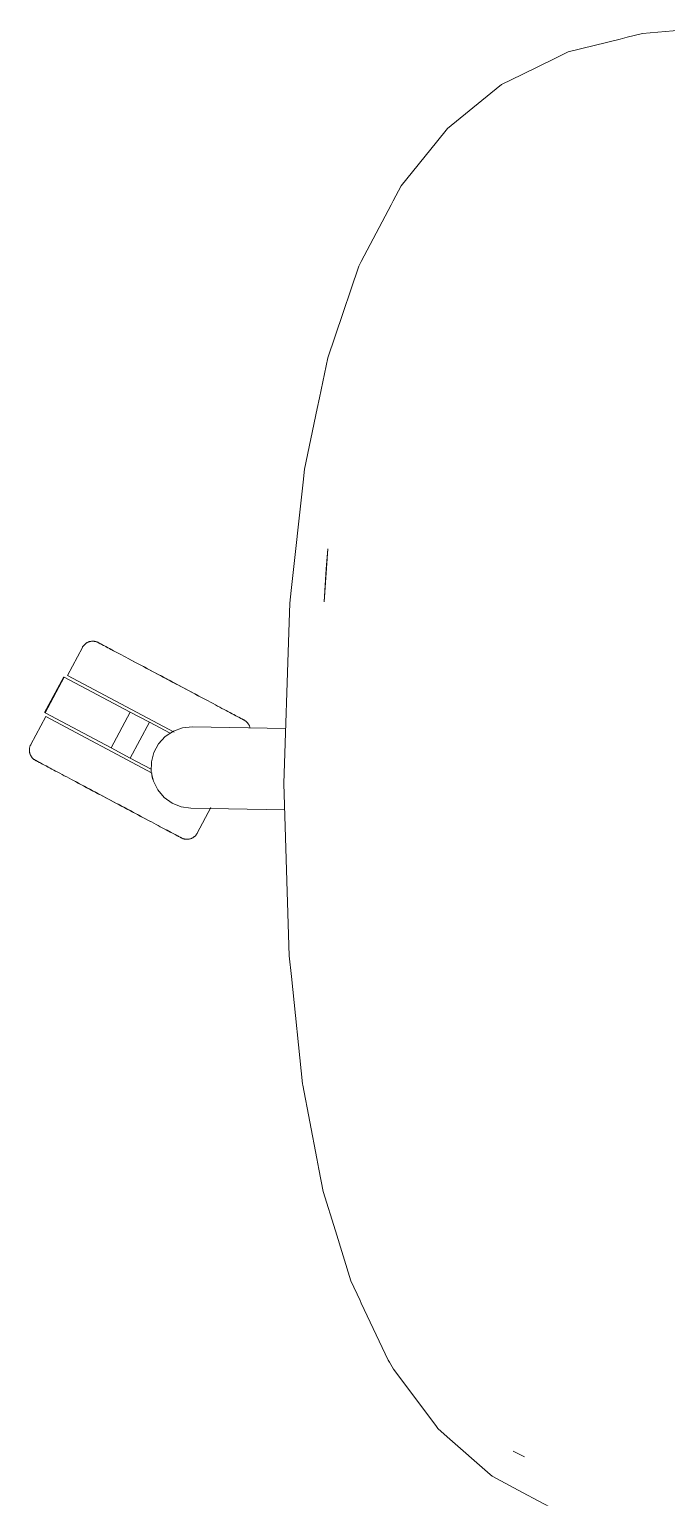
# Model space of a CAD drawing. Header units: millimetres. Extents: x 155927 to 317870, y -36033 to 97293.
# Drawn here: x 211320 to 211539, y 18977 to 19483 of the extents above; entities that cross this region are included whole.
import ezdxf

# ---------------------------------------------------------------- set-up
doc = ezdxf.new("R2010")
doc.units = ezdxf.units.MM
doc.header["$MEASUREMENT"] = 0
doc.layers.add('G-IMPT', color=8, linetype='CONTINUOUS', lineweight=9)
doc.layers.add('I-FURN', color=8, linetype='CONTINUOUS', lineweight=9)

msp = doc.modelspace()

# ---------------------------------------------------------------- linework, layer by layer
at = {"layer": 'G-IMPT'}
for p, q in [((211546.77, 19482.81), (211530.89, 19481.37)), ((211505.29, 19475.09), (211523.23, 19479.49)), ((211523.23, 19479.49), (211525.6, 19480.07)), ((211530.89, 19481.37), (211525.6, 19480.07)), ((211500.92, 19472.94), (211489.46, 19467.29)), ((211500.92, 19472.94), (211505.29, 19475.09)), ((211478.64, 19460.79), (211482.29, 19463.77)), ((211482.29, 19463.77), (211489.46, 19467.29)), ((211478.64, 19460.79), (211463.69, 19448.62)), ((211463.69, 19448.62), (211459.93, 19443.96)), ((211447.72, 19428.82), (211459.93, 19443.96)), ((211447.72, 19428.82), (211445.02, 19423.69)), ((211444.29, 19422.32), (211433.99, 19402.81)), ((211444.29, 19422.32), (211445.02, 19423.69)), ((211433.99, 19402.81), (211433.12, 19401.15)), ((211424.97, 19377.06), (211433.12, 19401.15)), ((211424.97, 19377.06), (211422.45, 19369.62)), ((211419.58, 19355.8), (211422.45, 19369.62)), ((211418.82, 19352.12), (211414.47, 19331.18)), ((211418.82, 19352.12), (211419.58, 19355.8)), ((211414.47, 19331.18), (211413.98, 19326.76)), ((211409.85, 19289.32), (211413.98, 19326.76)), ((211421.25, 19285.48), (211422.5, 19303.76)), ((211422.5, 19303.76), (211421.89, 19296.82)), ((211421.25, 19285.48), (211421.89, 19296.82)), ((211409.85, 19289.32), (211409.37, 19284.95)), ((211409.04, 19275), (211409.37, 19284.95)), ((211409.04, 19275), (211407.34, 19222.82)), ((211407.34, 19222.82), (211408.96, 19170.66)), ((211408.96, 19170.66), (211409.18, 19163.4)), ((211409.91, 19156.33), (211409.18, 19163.4)), ((211413.74, 19119.34), (211409.91, 19156.33)), ((211413.74, 19119.34), (211413.82, 19118.88)), ((211418.69, 19093.5), (211413.82, 19118.88)), ((211418.69, 19093.5), (211419.4, 19089.83)), ((211420.85, 19082.23), (211419.4, 19089.83)), ((211425.05, 19068.62), (211420.85, 19082.23)), ((211430.37, 19051.35), (211425.05, 19068.62)), ((211430.37, 19051.35), (211433.56, 19044.59)), ((211433.99, 19043.67), (211433.56, 19044.59)), ((211443.26, 19024.03), (211433.99, 19043.67)), ((211443.26, 19024.03), (211443.68, 19023.32)), ((211444.62, 19021.74), (211443.68, 19023.32)), ((211445.08, 19020.97), (211444.62, 19021.74)), ((211445.08, 19020.97), (211459.65, 19001.48)), ((211459.65, 19001.48), (211460.38, 19000.51)), ((211463.64, 18997.64), (211460.38, 19000.51)), ((211463.64, 18997.64), (211478.42, 18984.62)), ((211486.39, 18992.64), (211490.28, 18990.69)), ((211486.39, 18992.64), (211488.68, 18991.47)), ((211488.68, 18991.47), (211490.28, 18990.69)), ((211478.42, 18984.62), (211479.09, 18984.03)), ((211489.52, 18978.45), (211479.09, 18984.03)), ((211500.76, 18972.44), (211489.52, 18978.45))]:
    msp.add_line(p, q, dxfattribs=at)
at = {"layer": 'I-FURN'}
for p, q in [((211337.89, 19269.75), (211337.97, 19269.89)), ((211337.97, 19269.89), (211338.05, 19270.03)), ((211338.05, 19270.03), (211338.14, 19270.16)), ((211338.14, 19270.16), (211338.24, 19270.29)), ((211338.24, 19270.29), (211338.34, 19270.42)), ((211338.34, 19270.42), (211338.44, 19270.54)), ((211338.44, 19270.54), (211338.55, 19270.66)), ((211338.55, 19270.66), (211338.67, 19270.77)), ((211338.67, 19270.77), (211338.78, 19270.88)), ((211338.78, 19270.88), (211338.91, 19270.99)), ((211338.91, 19270.99), (211339.03, 19271.09)), ((211339.03, 19271.09), (211339.17, 19271.18)), ((211339.17, 19271.18), (211339.3, 19271.27)), ((211339.3, 19271.27), (211339.44, 19271.35)), ((211339.44, 19271.35), (211339.58, 19271.43)), ((211339.58, 19271.43), (211339.72, 19271.5)), ((211339.72, 19271.5), (211339.87, 19271.57)), ((211339.87, 19271.57), (211340.02, 19271.63)), ((211340.02, 19271.63), (211340.17, 19271.68)), ((211340.17, 19271.68), (211340.33, 19271.73)), ((211340.33, 19271.73), (211340.48, 19271.77)), ((211340.48, 19271.77), (211340.64, 19271.81)), ((211340.64, 19271.81), (211340.8, 19271.84)), ((211340.8, 19271.84), (211340.96, 19271.86)), ((211340.96, 19271.86), (211341.12, 19271.88)), ((211341.12, 19271.88), (211341.28, 19271.89)), ((211341.28, 19271.89), (211341.44, 19271.89)), ((211341.44, 19271.89), (211341.6, 19271.89)), ((211341.6, 19271.89), (211341.76, 19271.88)), ((211341.76, 19271.88), (211341.92, 19271.86)), ((211341.92, 19271.86), (211342.08, 19271.84)), ((211342.08, 19271.84), (211342.24, 19271.81)), ((211342.24, 19271.81), (211342.4, 19271.78)), ((211342.4, 19271.78), (211342.55, 19271.73)), ((211342.55, 19271.73), (211342.71, 19271.69)), ((211342.71, 19271.69), (211342.86, 19271.63)), ((211342.86, 19271.63), (211343.01, 19271.57)), ((211343.01, 19271.57), (211343.16, 19271.51)), ((211343.16, 19271.51), (211343.3, 19271.44)), ((211343.3, 19271.44), (211343.34, 19271.42)), ((211343.34, 19271.42), (211343.36, 19271.41)), ((211343.35, 19271.41), (211343.34, 19271.42)), ((211343.39, 19271.39), (211343.35, 19271.41)), ((211343.36, 19271.41), (211343.42, 19271.37)), ((211343.47, 19271.35), (211343.39, 19271.39)), ((211343.42, 19271.37), (211343.52, 19271.32)), ((211343.59, 19271.28), (211343.47, 19271.35)), ((211343.52, 19271.32), (211343.66, 19271.25)), ((211343.75, 19271.2), (211343.59, 19271.28)), ((211343.66, 19271.25), (211343.84, 19271.15)), ((211343.95, 19271.09), (211343.75, 19271.2)), ((211343.84, 19271.15), (211344.06, 19271.03)), ((211344.2, 19270.96), (211343.95, 19271.09)), ((211344.06, 19271.03), (211344.32, 19270.9)), ((211344.47, 19270.81), (211344.2, 19270.96)), ((211344.32, 19270.9), (211344.62, 19270.74)), ((211344.79, 19270.64), (211344.47, 19270.81)), ((211344.62, 19270.74), (211344.95, 19270.56)), ((211345.15, 19270.46), (211344.79, 19270.64)), ((211344.95, 19270.56), (211345.32, 19270.36)), ((211345.54, 19270.25), (211345.15, 19270.46)), ((211345.32, 19270.36), (211345.73, 19270.14)), ((211345.97, 19270.02), (211345.54, 19270.25)), ((211345.73, 19270.14), (211346.18, 19269.91)), ((211346.44, 19269.77), (211345.97, 19270.02)), ((211346.18, 19269.91), (211346.66, 19269.65)), ((211337.89, 19269.75), (211332.74, 19260.06)), ((211346.94, 19269.5), (211346.44, 19269.77)), ((211346.66, 19269.65), (211347.18, 19269.38)), ((211347.47, 19269.22), (211346.94, 19269.5)), ((211347.18, 19269.38), (211347.73, 19269.08)), ((211348.04, 19268.92), (211347.47, 19269.22)), ((211347.73, 19269.08), (211348.31, 19268.77)), ((211348.64, 19268.6), (211348.04, 19268.92)), ((211349.28, 19268.26), (211348.64, 19268.6)), ((211349.94, 19267.91), (211349.28, 19268.26)), ((211350.64, 19267.54), (211349.94, 19267.91)), ((211351.36, 19267.15), (211350.64, 19267.54)), ((211352.11, 19266.76), (211351.36, 19267.15)), ((211352.88, 19266.34), (211352.11, 19266.76)), ((211353.68, 19265.92), (211352.88, 19266.34)), ((211354.51, 19265.48), (211353.68, 19265.92)), ((211354.06, 19265.72), (211354.9, 19265.27)), ((211355.36, 19265.03), (211354.51, 19265.48)), ((211354.9, 19265.27), (211355.75, 19264.82)), ((211356.22, 19264.57), (211355.36, 19265.03)), ((211369.49, 19240.52), (211332.74, 19260.06)), ((211355.75, 19264.82), (211356.63, 19264.35)), ((211357.11, 19264.09), (211356.22, 19264.57)), ((211356.63, 19264.35), (211357.53, 19263.87)), ((211358.02, 19263.61), (211357.11, 19264.09)), ((211357.53, 19263.87), (211358.44, 19263.39)), ((211358.94, 19263.12), (211358.02, 19263.61)), ((211358.44, 19263.39), (211359.37, 19262.89)), ((211359.88, 19262.62), (211358.94, 19263.12)), ((211359.37, 19262.89), (211360.31, 19262.39)), ((211360.83, 19262.12), (211359.88, 19262.62)), ((211360.31, 19262.39), (211361.27, 19261.88)), ((211361.79, 19261.61), (211360.83, 19262.12)), ((211361.27, 19261.88), (211362.24, 19261.37)), ((211362.77, 19261.09), (211361.79, 19261.61)), ((211362.24, 19261.37), (211363.22, 19260.85)), ((211363.75, 19260.57), (211362.77, 19261.09)), ((211363.22, 19260.85), (211364.2, 19260.32)), ((211364.74, 19260.04), (211363.75, 19260.57)), ((211364.2, 19260.32), (211365.2, 19259.79)), ((211365.74, 19259.51), (211364.74, 19260.04)), ((211365.2, 19259.79), (211366.2, 19259.26)), ((211331.45, 19259.62), (211324.87, 19247.26)), ((211325.04, 19247.17), (211331.62, 19259.53)), ((211331.62, 19259.53), (211354.33, 19247.46)), ((211366.74, 19258.98), (211365.74, 19259.51)), ((211366.2, 19259.26), (211367.2, 19258.73)), ((211367.74, 19258.44), (211366.74, 19258.98)), ((211367.2, 19258.73), (211368.21, 19258.2)), ((211368.75, 19257.91), (211367.74, 19258.44)), ((211368.21, 19258.2), (211369.21, 19257.66)), ((211369.75, 19257.37), (211368.75, 19257.91)), ((211369.21, 19257.66), (211370.22, 19257.13)), ((211370.76, 19256.84), (211369.75, 19257.37)), ((211370.22, 19257.13), (211371.22, 19256.59)), ((211371.76, 19256.31), (211370.76, 19256.84)), ((211371.22, 19256.59), (211372.21, 19256.06)), ((211372.75, 19255.78), (211371.76, 19256.31)), ((211372.21, 19256.06), (211373.21, 19255.54)), ((211373.74, 19255.25), (211372.75, 19255.78)), ((211373.21, 19255.54), (211374.19, 19255.01)), ((211374.72, 19254.73), (211373.74, 19255.25)), ((211374.19, 19255.01), (211375.16, 19254.5)), ((211375.68, 19254.22), (211374.72, 19254.73)), ((211375.16, 19254.5), (211376.13, 19253.98)), ((211376.64, 19253.71), (211375.68, 19254.22)), ((211376.13, 19253.98), (211377.08, 19253.48)), ((211377.59, 19253.21), (211376.64, 19253.71)), ((211377.08, 19253.48), (211378.02, 19252.98)), ((211378.52, 19252.71), (211377.59, 19253.21)), ((211378.02, 19252.98), (211378.94, 19252.49)), ((211379.43, 19252.23), (211378.52, 19252.71)), ((211378.94, 19252.49), (211379.84, 19252.01)), ((211380.33, 19251.75), (211379.43, 19252.23)), ((211381.2, 19251.29), (211380.33, 19251.75)), ((211382.06, 19250.83), (211381.2, 19251.29)), ((211382.89, 19250.39), (211382.06, 19250.83)), ((211383.71, 19249.95), (211382.89, 19250.39)), ((211384.49, 19249.54), (211383.71, 19249.95)), ((211325.23, 19245.94), (211320.08, 19236.25)), ((211347.75, 19235.09), (211325.04, 19247.17)), ((211361.95, 19226.41), (211325.23, 19245.94)), ((211347.75, 19235.09), (211354.33, 19247.46)), ((211354.33, 19247.46), (211360.97, 19243.92)), ((211385.26, 19249.13), (211384.49, 19249.54)), ((211385.99, 19248.74), (211385.26, 19249.13)), ((211386.7, 19248.36), (211385.99, 19248.74)), ((211387.38, 19248), (211386.7, 19248.36)), ((211388.02, 19247.66), (211387.38, 19248)), ((211388.64, 19247.33), (211388.02, 19247.66)), ((211389.22, 19247.02), (211388.64, 19247.33)), ((211388.91, 19247.19), (211389.48, 19246.88)), ((211389.77, 19246.73), (211389.22, 19247.02)), ((211389.48, 19246.88), (211390.02, 19246.6)), ((211390.29, 19246.45), (211389.77, 19246.73)), ((211390.02, 19246.6), (211390.52, 19246.33)), ((211390.77, 19246.2), (211390.29, 19246.45)), ((211390.52, 19246.33), (211390.98, 19246.08)), ((211391.22, 19245.96), (211390.77, 19246.2)), ((211390.98, 19246.08), (211391.41, 19245.86)), ((211391.63, 19245.74), (211391.22, 19245.96)), ((211391.41, 19245.86), (211391.81, 19245.65)), ((211392, 19245.54), (211391.63, 19245.74)), ((211391.81, 19245.65), (211392.16, 19245.46)), ((211392.34, 19245.36), (211392, 19245.54)), ((211392.16, 19245.46), (211392.48, 19245.29)), ((211392.64, 19245.21), (211392.34, 19245.36)), ((211392.48, 19245.29), (211392.76, 19245.14)), ((211392.89, 19245.07), (211392.64, 19245.21)), ((211392.76, 19245.14), (211393, 19245.01)), ((211393.11, 19244.95), (211392.89, 19245.07)), ((211393, 19245.01), (211393.2, 19244.91)), ((211393.29, 19244.86), (211393.11, 19244.95)), ((211393.2, 19244.91), (211393.36, 19244.82)), ((211393.43, 19244.78), (211393.29, 19244.86)), ((211393.36, 19244.82), (211393.48, 19244.75)), ((211393.53, 19244.73), (211393.43, 19244.78)), ((211393.48, 19244.75), (211393.57, 19244.71)), ((211393.59, 19244.7), (211393.53, 19244.73)), ((211393.57, 19244.71), (211393.61, 19244.69)), ((211393.61, 19244.69), (211393.59, 19244.7)), ((211393.61, 19244.69), (211393.76, 19244.61)), ((211393.61, 19244.69), (211393.61, 19244.69)), ((211393.76, 19244.61), (211393.89, 19244.52)), ((211354.39, 19231.56), (211360.97, 19243.92)), ((211360.97, 19243.92), (211368.11, 19240.13)), ((211366.43, 19238.99), (211369.24, 19240.85)), ((211369.24, 19240.85), (211372.41, 19241.99)), ((211372.41, 19241.99), (211375.77, 19242.34)), ((211375.77, 19242.34), (211407.96, 19241.78)), ((211393.89, 19244.52), (211394.03, 19244.43)), ((211394.03, 19244.43), (211394.16, 19244.34)), ((211394.16, 19244.34), (211394.28, 19244.24)), ((211394.28, 19244.24), (211394.41, 19244.13)), ((211394.41, 19244.13), (211394.52, 19244.02)), ((211394.52, 19244.02), (211394.64, 19243.91)), ((211394.64, 19243.91), (211394.75, 19243.79)), ((211394.75, 19243.79), (211394.85, 19243.67)), ((211394.85, 19243.67), (211394.95, 19243.54)), ((211394.95, 19243.54), (211395.04, 19243.41)), ((211395.04, 19243.41), (211395.13, 19243.28)), ((211395.13, 19243.28), (211395.22, 19243.14)), ((211395.22, 19243.14), (211395.29, 19243)), ((211395.29, 19243), (211395.37, 19242.85)), ((211395.37, 19242.85), (211395.43, 19242.7)), ((211395.43, 19242.7), (211395.49, 19242.55)), ((211395.49, 19242.55), (211395.55, 19242.4)), ((211395.55, 19242.4), (211395.59, 19242.25)), ((211395.59, 19242.25), (211395.64, 19242.09)), ((211395.64, 19242.09), (211395.67, 19241.94)), ((211319.61, 19234.51), (211319.62, 19234.67)), ((211319.61, 19234.35), (211319.61, 19234.51)), ((211319.62, 19234.67), (211319.63, 19234.83)), ((211319.63, 19234.83), (211319.66, 19234.99)), ((211319.66, 19234.99), (211319.68, 19235.15)), ((211319.68, 19235.15), (211319.72, 19235.31)), ((211319.72, 19235.31), (211319.76, 19235.47)), ((211319.76, 19235.47), (211319.81, 19235.62)), ((211319.81, 19235.62), (211319.86, 19235.77)), ((211319.86, 19235.77), (211319.92, 19235.92)), ((211319.92, 19235.92), (211319.99, 19236.07)), ((211319.99, 19236.07), (211320.06, 19236.21)), ((211320.06, 19236.21), (211320.08, 19236.25)), ((211354.39, 19231.56), (211347.75, 19235.09)), ((211362.53, 19233.54), (211364.15, 19236.5)), ((211364.15, 19236.5), (211366.43, 19238.99)), ((211319.61, 19234.19), (211319.61, 19234.35)), ((211319.62, 19234.03), (211319.61, 19234.19)), ((211319.64, 19233.87), (211319.62, 19234.03)), ((211319.66, 19233.71), (211319.64, 19233.87)), ((211319.69, 19233.55), (211319.66, 19233.71)), ((211319.72, 19233.39), (211319.69, 19233.55)), ((211319.77, 19233.24), (211319.72, 19233.39)), ((211319.81, 19233.08), (211319.77, 19233.24)), ((211319.87, 19232.93), (211319.81, 19233.08)), ((211319.93, 19232.78), (211319.87, 19232.93)), ((211319.99, 19232.64), (211319.93, 19232.78)), ((211320.07, 19232.49), (211319.99, 19232.64)), ((211320.14, 19232.35), (211320.07, 19232.49)), ((211320.23, 19232.21), (211320.14, 19232.35)), ((211320.31, 19232.08), (211320.23, 19232.21)), ((211320.41, 19231.95), (211320.31, 19232.08)), ((211320.51, 19231.82), (211320.41, 19231.95)), ((211320.61, 19231.7), (211320.51, 19231.82)), ((211320.72, 19231.58), (211320.61, 19231.7)), ((211320.83, 19231.46), (211320.72, 19231.58)), ((211320.95, 19231.35), (211320.83, 19231.46)), ((211321.08, 19231.25), (211320.95, 19231.35)), ((211321.2, 19231.15), (211321.08, 19231.25)), ((211321.33, 19231.05), (211321.2, 19231.15)), ((211321.47, 19230.96), (211321.33, 19231.05)), ((211321.6, 19230.88), (211321.47, 19230.96)), ((211321.74, 19230.8), (211321.6, 19230.88)), ((211321.75, 19230.8), (211321.74, 19230.8)), ((211321.74, 19230.8), (211321.76, 19230.79)), ((211321.79, 19230.78), (211321.75, 19230.8)), ((211321.76, 19230.79), (211321.82, 19230.76)), ((211321.87, 19230.73), (211321.79, 19230.78)), ((211321.82, 19230.76), (211321.93, 19230.71)), ((211322, 19230.67), (211321.87, 19230.73)), ((211321.93, 19230.71), (211322.07, 19230.63)), ((211322.16, 19230.58), (211322, 19230.67)), ((211322.07, 19230.63), (211322.25, 19230.54)), ((211322.36, 19230.47), (211322.16, 19230.58)), ((211322.25, 19230.54), (211322.46, 19230.42)), ((211322.6, 19230.35), (211322.36, 19230.47)), ((211322.46, 19230.42), (211322.72, 19230.28)), ((211322.88, 19230.2), (211322.6, 19230.35)), ((211322.72, 19230.28), (211323.02, 19230.12)), ((211323.2, 19230.03), (211322.88, 19230.2)), ((211323.02, 19230.12), (211323.36, 19229.94)), ((211323.55, 19229.84), (211323.2, 19230.03)), ((211323.36, 19229.94), (211323.73, 19229.75)), ((211323.95, 19229.63), (211323.55, 19229.84)), ((211323.73, 19229.75), (211324.14, 19229.53)), ((211324.38, 19229.4), (211323.95, 19229.63)), ((211324.14, 19229.53), (211324.58, 19229.29)), ((211324.84, 19229.16), (211324.38, 19229.4)), ((211361.54, 19227.76), (211354.39, 19231.56)), ((211361.61, 19226.91), (211361.67, 19230.28)), ((211361.67, 19230.28), (211362.53, 19233.54)), ((211324.58, 19229.29), (211325.07, 19229.03)), ((211325.34, 19228.89), (211324.84, 19229.16)), ((211325.07, 19229.03), (211325.58, 19228.76)), ((211325.88, 19228.6), (211325.34, 19228.89)), ((211325.58, 19228.76), (211326.13, 19228.47)), ((211326.45, 19228.3), (211325.88, 19228.6)), ((211326.13, 19228.47), (211326.72, 19228.16)), ((211326.72, 19228.16), (211327.34, 19227.83)), ((211327.34, 19227.83), (211327.98, 19227.48)), ((211327.98, 19227.48), (211328.66, 19227.12)), ((211328.66, 19227.12), (211329.37, 19226.75)), ((211329.37, 19226.75), (211330.1, 19226.36)), ((211330.1, 19226.36), (211330.87, 19225.95)), ((211330.87, 19225.95), (211331.65, 19225.53)), ((211331.65, 19225.53), (211332.46, 19225.1)), ((211332.46, 19225.1), (211333.3, 19224.66)), ((211333.3, 19224.66), (211334.16, 19224.2)), ((211362.36, 19223.62), (211361.61, 19226.91)), ((211334.16, 19224.2), (211335.03, 19223.74)), ((211335.03, 19223.74), (211335.93, 19223.26)), ((211336.42, 19223), (211335.52, 19223.48)), ((211335.93, 19223.26), (211336.84, 19222.77)), ((211337.34, 19222.51), (211336.42, 19223)), ((211336.84, 19222.77), (211337.77, 19222.28)), ((211338.28, 19222.01), (211337.34, 19222.51)), ((211337.77, 19222.28), (211338.72, 19221.78)), ((211339.23, 19221.5), (211338.28, 19222.01)), ((211338.72, 19221.78), (211339.67, 19221.27)), ((211340.2, 19220.99), (211339.23, 19221.5)), ((211339.67, 19221.27), (211340.64, 19220.75)), ((211341.17, 19220.47), (211340.2, 19220.99)), ((211340.64, 19220.75), (211341.62, 19220.23)), ((211342.15, 19219.95), (211341.17, 19220.47)), ((211341.62, 19220.23), (211342.61, 19219.71)), ((211343.14, 19219.42), (211342.15, 19219.95)), ((211342.61, 19219.71), (211343.6, 19219.18)), ((211344.14, 19218.89), (211343.14, 19219.42)), ((211363.87, 19220.6), (211362.36, 19223.62)), ((211366.07, 19218.04), (211363.87, 19220.6)), ((211343.6, 19219.18), (211344.6, 19218.65)), ((211345.14, 19218.36), (211344.14, 19218.89)), ((211344.6, 19218.65), (211345.61, 19218.11)), ((211346.15, 19217.83), (211345.14, 19218.36)), ((211345.61, 19218.11), (211346.61, 19217.58)), ((211347.15, 19217.29), (211346.15, 19217.83)), ((211346.61, 19217.58), (211347.62, 19217.05)), ((211348.16, 19216.76), (211347.15, 19217.29)), ((211347.62, 19217.05), (211348.62, 19216.51)), ((211349.16, 19216.22), (211348.16, 19216.76)), ((211348.62, 19216.51), (211349.62, 19215.98)), ((211350.16, 19215.69), (211349.16, 19216.22)), ((211349.62, 19215.98), (211350.62, 19215.45)), ((211351.15, 19215.16), (211350.16, 19215.69)), ((211350.62, 19215.45), (211351.61, 19214.92)), ((211352.14, 19214.64), (211351.15, 19215.16)), ((211351.61, 19214.92), (211352.59, 19214.4)), ((211353.12, 19214.12), (211352.14, 19214.64)), ((211352.59, 19214.4), (211353.57, 19213.88)), ((211368.81, 19216.08), (211366.07, 19218.04)), ((211371.94, 19214.82), (211368.81, 19216.08)), ((211375.28, 19214.36), (211371.94, 19214.82)), ((211407.62, 19213.8), (211375.28, 19214.36)), ((211377.47, 19205.74), (211382.17, 19214.58)), ((211354.09, 19213.6), (211353.12, 19214.12)), ((211353.57, 19213.88), (211354.53, 19213.37)), ((211355.05, 19213.09), (211354.09, 19213.6)), ((211354.53, 19213.37), (211355.48, 19212.86)), ((211355.99, 19212.59), (211355.05, 19213.09)), ((211355.48, 19212.86), (211356.42, 19212.36)), ((211356.92, 19212.1), (211355.99, 19212.59)), ((211356.42, 19212.36), (211357.34, 19211.87)), ((211357.83, 19211.61), (211356.92, 19212.1)), ((211357.34, 19211.87), (211358.25, 19211.39)), ((211358.73, 19211.14), (211357.83, 19211.61)), ((211358.25, 19211.39), (211359.14, 19210.92)), ((211359.61, 19210.67), (211358.73, 19211.14)), ((211359.14, 19210.92), (211360, 19210.46)), ((211360.46, 19210.21), (211359.61, 19210.67)), ((211360, 19210.46), (211360.85, 19210.01)), ((211361.3, 19209.77), (211360.46, 19210.21)), ((211360.85, 19210.01), (211361.67, 19209.57)), ((211361.67, 19209.57), (211362.48, 19209.14)), ((211362.48, 19209.14), (211363.25, 19208.73)), ((211363.25, 19208.73), (211364, 19208.33)), ((211364, 19208.33), (211364.72, 19207.95)), ((211364.72, 19207.95), (211365.42, 19207.58)), ((211365.42, 19207.58), (211366.08, 19207.23)), ((211366.08, 19207.23), (211366.72, 19206.89)), ((211366.72, 19206.89), (211367.32, 19206.57)), ((211367.63, 19206.4), (211367.04, 19206.72)), ((211367.32, 19206.57), (211367.89, 19206.27)), ((211368.18, 19206.11), (211367.63, 19206.4)), ((211367.89, 19206.27), (211368.42, 19205.98)), ((211368.7, 19205.84), (211368.18, 19206.11)), ((211368.42, 19205.98), (211368.92, 19205.72)), ((211369.18, 19205.58), (211368.7, 19205.84)), ((211368.92, 19205.72), (211369.39, 19205.47)), ((211369.62, 19205.34), (211369.18, 19205.58)), ((211369.39, 19205.47), (211369.82, 19205.24)), ((211370.03, 19205.13), (211369.62, 19205.34)), ((211369.82, 19205.24), (211370.21, 19205.03)), ((211370.41, 19204.93), (211370.03, 19205.13)), ((211370.21, 19205.03), (211370.57, 19204.84)), ((211370.74, 19204.75), (211370.41, 19204.93)), ((211370.57, 19204.84), (211370.88, 19204.67)), ((211371.04, 19204.59), (211370.74, 19204.75)), ((211370.88, 19204.67), (211371.16, 19204.52)), ((211371.3, 19204.45), (211371.04, 19204.59)), ((211371.16, 19204.52), (211371.4, 19204.4)), ((211371.52, 19204.34), (211371.3, 19204.45)), ((211371.4, 19204.4), (211371.61, 19204.29)), ((211371.7, 19204.24), (211371.52, 19204.34)), ((211371.61, 19204.29), (211371.77, 19204.2)), ((211371.84, 19204.17), (211371.7, 19204.24)), ((211371.77, 19204.2), (211371.89, 19204.14)), ((211371.94, 19204.11), (211371.84, 19204.17)), ((211371.89, 19204.14), (211371.97, 19204.1)), ((211372, 19204.08), (211371.94, 19204.11)), ((211371.97, 19204.1), (211372.01, 19204.07)), ((211375.92, 19204.14), (211375.78, 19204.06)), ((211376.06, 19204.22), (211375.92, 19204.14)), ((211376.19, 19204.31), (211376.06, 19204.22)), ((211376.32, 19204.4), (211376.19, 19204.31)), ((211376.45, 19204.5), (211376.32, 19204.4)), ((211376.57, 19204.6), (211376.45, 19204.5)), ((211376.69, 19204.71), (211376.57, 19204.6)), ((211376.81, 19204.83), (211376.69, 19204.71)), ((211376.92, 19204.94), (211376.81, 19204.83)), ((211377.02, 19205.07), (211376.92, 19204.94)), ((211377.12, 19205.19), (211377.02, 19205.07)), ((211377.22, 19205.32), (211377.12, 19205.19)), ((211377.31, 19205.46), (211377.22, 19205.32)), ((211377.39, 19205.6), (211377.31, 19205.46)), ((211377.47, 19205.74), (211377.39, 19205.6)), ((211372.02, 19204.07), (211372, 19204.08)), ((211372.01, 19204.07), (211372.02, 19204.07)), ((211372.06, 19204.05), (211372.02, 19204.07)), ((211372.2, 19203.98), (211372.06, 19204.05)), ((211372.35, 19203.91), (211372.2, 19203.98)), ((211372.5, 19203.85), (211372.35, 19203.91)), ((211372.65, 19203.8), (211372.5, 19203.85)), ((211372.81, 19203.75), (211372.65, 19203.8)), ((211372.96, 19203.71), (211372.81, 19203.75)), ((211373.12, 19203.68), (211372.96, 19203.71)), ((211373.28, 19203.65), (211373.12, 19203.68)), ((211373.44, 19203.63), (211373.28, 19203.65)), ((211373.6, 19203.61), (211373.44, 19203.63)), ((211373.76, 19203.6), (211373.6, 19203.61)), ((211373.92, 19203.6), (211373.76, 19203.6)), ((211374.08, 19203.6), (211373.92, 19203.6)), ((211374.24, 19203.61), (211374.08, 19203.6)), ((211374.4, 19203.63), (211374.24, 19203.61)), ((211374.56, 19203.65), (211374.4, 19203.63)), ((211374.72, 19203.68), (211374.56, 19203.65)), ((211374.88, 19203.72), (211374.72, 19203.68)), ((211375.03, 19203.76), (211374.88, 19203.72)), ((211375.19, 19203.81), (211375.03, 19203.76)), ((211375.34, 19203.86), (211375.19, 19203.81)), ((211375.49, 19203.92), (211375.34, 19203.86)), ((211375.64, 19203.99), (211375.49, 19203.92)), ((211375.78, 19204.06), (211375.64, 19203.99))]:
    msp.add_line(p, q, dxfattribs=at)
msp.add_arc((211375.34, 19228.35), 13.81, 192.3473, 197.336, dxfattribs=at)
msp.add_open_spline([(211362.01, 19224.71), (211361.9, 19225.13), (211361.83, 19225.57), (211361.77, 19226)], degree=3, dxfattribs=at)

doc.saveas('drawing.dxf')
